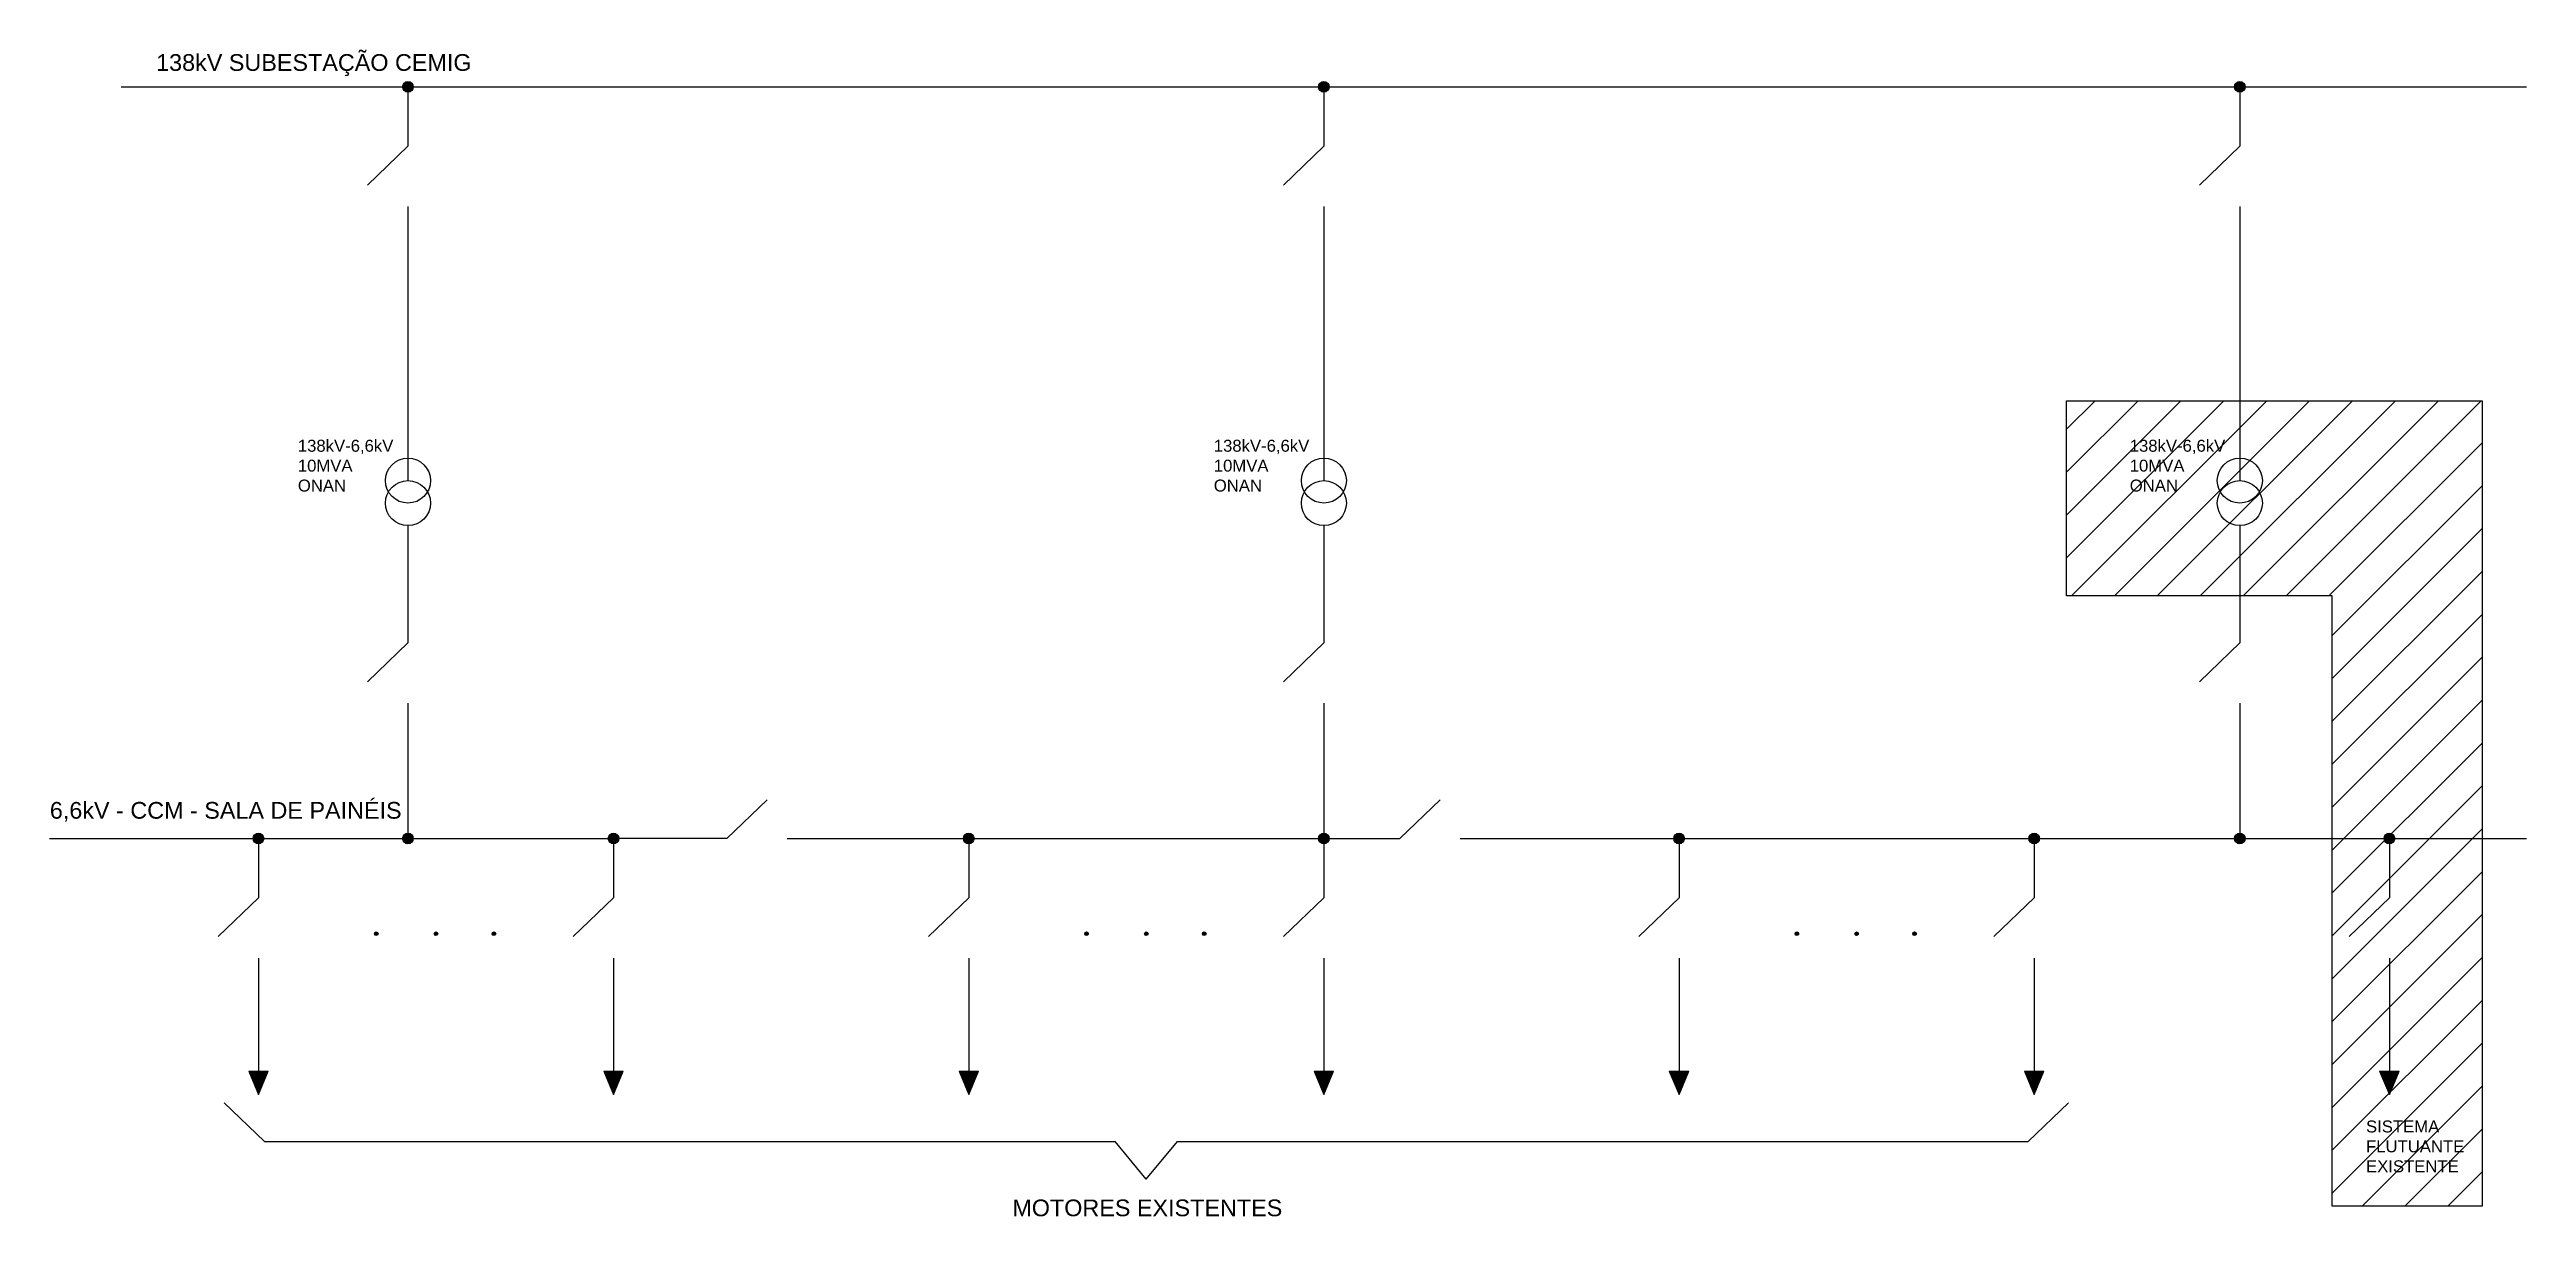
# Model space of a CAD drawing. Header units: millimetres. Extents: x -128040 to 15671, y -1871 to 111604.
# Drawn here: x -10250 to 15671, y -1871 to 10344 of the extents above.
import ezdxf

# ---------------------------------------------------------------- set-up
doc = ezdxf.new("R2010")
doc.units = ezdxf.units.MM
doc.styles.get("Standard").update_dxf_attribs({"font": 'arial.ttf'})

msp = doc.modelspace()

# ---------------------------------------------------------------- hatches: boundary and pattern name
h = msp.add_hatch(color=2)
h.dxf.hatch_style = 1
edge = h.paths.add_edge_path()
edge.add_arc((-6498.94, 9954.215), 55.631, 0, 360)
h = msp.add_hatch(color=2)
h.dxf.hatch_style = 1
edge = h.paths.add_edge_path()
edge.add_arc((3086.389, 9954.215), 55.631, 0, 360)
h = msp.add_hatch(color=2)
h.dxf.hatch_style = 1
edge = h.paths.add_edge_path()
edge.add_arc((12671.719, 9954.215), 55.631, 0, 360)
h = msp.add_hatch()
h.set_pattern_fill('ANSI31', color=252, scale=100)
h.paths.add_polyline_path([(15207.83, 6666.963), (15207.83, -1764.396), (13639.176, -1764.396), (13639.176, 4623.825), (10859.311, 4623.825), (10859.311, 6666.963)])
h = msp.add_hatch(color=2)
h.dxf.hatch_style = 1
edge = h.paths.add_edge_path()
edge.add_arc((-8063.878, 2085.923), 55.631, 0, 360)
h = msp.add_hatch(color=2)
h.dxf.hatch_style = 1
edge = h.paths.add_edge_path()
edge.add_arc((-6498.94, 2085.923), 55.631, 0, 360)
h = msp.add_hatch(color=2)
h.dxf.hatch_style = 1
edge = h.paths.add_edge_path()
edge.add_arc((-4347.122, 2085.923), 55.631, 0, 360)
h = msp.add_hatch(color=2)
h.dxf.hatch_style = 1
edge = h.paths.add_edge_path()
edge.add_arc((-630.366, 2085.923), 55.631, 0, 360)
h = msp.add_hatch(color=2)
h.dxf.hatch_style = 1
edge = h.paths.add_edge_path()
edge.add_arc((3086.389, 2085.923), 55.631, 0, 360)
h = msp.add_hatch(color=2)
h.dxf.hatch_style = 1
edge = h.paths.add_edge_path()
edge.add_arc((6803.145, 2085.923), 55.631, 0, 360)
h = msp.add_hatch(color=2)
h.dxf.hatch_style = 1
edge = h.paths.add_edge_path()
edge.add_arc((10519.901, 2085.923), 55.631, 0, 360)
h = msp.add_hatch(color=2)
h.dxf.hatch_style = 1
edge = h.paths.add_edge_path()
edge.add_arc((12671.719, 2085.923), 55.631, 0, 360)
h = msp.add_hatch(color=2)
h.dxf.hatch_style = 1
edge = h.paths.add_edge_path()
edge.add_arc((14236.657, 2085.923), 55.631, 0, 360)
h = msp.add_hatch(color=2)
h.dxf.hatch_style = 1
edge = h.paths.add_edge_path()
edge.add_arc((-6830.786, 1087.754), 18.888, 0, 360)
h = msp.add_hatch(color=2)
h.dxf.hatch_style = 1
edge = h.paths.add_edge_path()
edge.add_arc((-6205.5, 1087.754), 18.888, 0, 360)
h = msp.add_hatch(color=2)
h.dxf.hatch_style = 1
edge = h.paths.add_edge_path()
edge.add_arc((-5599.412, 1087.754), 18.888, 0, 360)
h = msp.add_hatch(color=2)
h.dxf.hatch_style = 1
edge = h.paths.add_edge_path()
edge.add_arc((602.726, 1087.754), 18.888, 0, 360)
h = msp.add_hatch(color=2)
h.dxf.hatch_style = 1
edge = h.paths.add_edge_path()
edge.add_arc((1228.011, 1087.754), 18.888, 0, 360)
h = msp.add_hatch(color=2)
h.dxf.hatch_style = 1
edge = h.paths.add_edge_path()
edge.add_arc((1834.1, 1087.754), 18.888, 0, 360)
h = msp.add_hatch(color=2)
h.dxf.hatch_style = 1
edge = h.paths.add_edge_path()
edge.add_arc((8036.238, 1087.754), 18.888, 0, 360)
h = msp.add_hatch(color=2)
h.dxf.hatch_style = 1
edge = h.paths.add_edge_path()
edge.add_arc((8661.523, 1087.754), 18.888, 0, 360)
h = msp.add_hatch(color=2)
h.dxf.hatch_style = 1
edge = h.paths.add_edge_path()
edge.add_arc((9267.612, 1087.754), 18.888, 0, 360)
h = msp.add_hatch(color=2)
h.dxf.hatch_style = 1
h.paths.add_polyline_path([(-8165.744, -352.018), (-8063.878, -596.056), (-7962.013, -352.018)])
h = msp.add_hatch(color=2)
h.dxf.hatch_style = 1
h.paths.add_polyline_path([(-4448.988, -352.018), (-4347.122, -596.056), (-4245.257, -352.018)])
h = msp.add_hatch(color=2)
h.dxf.hatch_style = 1
h.paths.add_polyline_path([(-732.232, -352.018), (-630.366, -596.056), (-528.501, -352.018)])
h = msp.add_hatch(color=2)
h.dxf.hatch_style = 1
h.paths.add_polyline_path([(2984.524, -352.018), (3086.389, -596.056), (3188.255, -352.018)])
h = msp.add_hatch(color=2)
h.dxf.hatch_style = 1
h.paths.add_polyline_path([(6701.28, -352.018), (6803.145, -596.056), (6905.011, -352.018)])
h = msp.add_hatch(color=2)
h.dxf.hatch_style = 1
h.paths.add_polyline_path([(10418.036, -352.018), (10519.901, -596.056), (10621.767, -352.018)])
h = msp.add_hatch(color=2)
h.dxf.hatch_style = 1
h.paths.add_polyline_path([(14134.792, -352.018), (14236.657, -596.056), (14338.523, -352.018)])

# ---------------------------------------------------------------- linework, layer by layer
for points in [[(-9498.437, 9954.215), (15671.216, 9954.215)], [(-6498.94, 9954.215), (-6498.94, 9331.701), (-6920.664, 8926.22)], [(3086.389, 9954.215), (3086.389, 9331.701), (2664.666, 8926.22)], [(12671.719, 9954.215), (12671.719, 9331.701), (12249.995, 8926.22)], [(-6498.94, 8700.915), (-6498.94, 7516.274), (-6498.94, 5831.632)], [(3086.389, 8700.915), (3086.389, 7516.274), (3086.389, 5831.632)], [(12671.719, 8700.915), (12671.719, 7516.274), (12671.719, 5831.632)], [(-6498.94, 5360.494), (-6498.94, 4132.145)], [(3086.389, 5360.494), (3086.389, 4132.145)], [(12671.719, 5360.494), (12671.719, 4132.145)], [(-6498.94, 4132.145), (-6498.94, 4132.145), (-6920.664, 3726.663)], [(3086.389, 4132.145), (3086.389, 4132.145), (2664.666, 3726.663)], [(12671.719, 4132.145), (12671.719, 4132.145), (12249.995, 3726.663)], [(-6498.94, 3501.358), (-6498.94, 2085.923)], [(3086.389, 3501.358), (3086.389, 2085.923)], [(12671.719, 3501.358), (12671.719, 2085.923)], [(-3162.481, 2085.923), (-3162.481, 2085.923), (-2740.757, 2491.405)], [(3881.238, 2085.923), (3881.238, 2085.923), (4302.962, 2491.405)], [(-10249.747, 2085.923), (-4291.491, 2085.923)], [(-8063.878, 2085.923), (-8063.878, 1463.409), (-8485.602, 1057.928)], [(-6498.94, 2141.555), (-6498.94, 2085.923)], [(-4347.122, 2085.923), (-4347.122, 1463.409), (-4768.846, 1057.928)], [(-3162.481, 2085.923), (-4347.122, 2085.923)], [(-2531.695, 2085.923), (3881.238, 2085.923)], [(-630.366, 2085.923), (-630.366, 1463.409), (-1052.09, 1057.928)], [(3086.389, 2085.923), (3086.389, 1463.409), (2664.666, 1057.928)], [(4512.025, 2085.923), (15671.216, 2085.923)], [(6803.145, 2085.923), (6803.145, 1463.409), (6381.422, 1057.928)], [(10519.901, 2085.923), (10519.901, 1463.409), (10098.178, 1057.928)], [(14236.657, 2085.923), (14236.657, 1463.409), (13814.933, 1057.928)], [(-6830.786, 1106.642), (-6830.786, 1087.754)], [(-6205.5, 1106.642), (-6205.5, 1087.754)], [(-5599.412, 1106.642), (-5599.412, 1087.754)], [(602.726, 1106.642), (602.726, 1087.754)], [(1228.011, 1106.642), (1228.011, 1087.754)], [(1834.1, 1106.642), (1834.1, 1087.754)], [(8036.238, 1106.642), (8036.238, 1087.754)], [(8661.523, 1106.642), (8661.523, 1087.754)], [(9267.612, 1106.642), (9267.612, 1087.754)], [(-8063.878, 832.623), (-8063.878, -352.018)], [(-4347.122, 832.623), (-4347.122, -352.018)], [(-630.366, 832.623), (-630.366, -352.018)], [(3086.389, 832.623), (3086.389, -352.018)], [(6803.145, 832.623), (6803.145, -352.018)], [(10519.901, 832.623), (10519.901, -352.018)], [(14236.657, 832.623), (14236.657, -352.018)], [(-8165.744, -352.018), (-7962.013, -352.018)], [(-8165.744, -352.018), (-8063.878, -596.056), (-7962.013, -352.018)], [(-4448.988, -352.018), (-4245.257, -352.018)], [(-4448.988, -352.018), (-4347.122, -596.056), (-4245.257, -352.018)], [(-732.232, -352.018), (-528.501, -352.018)], [(-732.232, -352.018), (-630.366, -596.056), (-528.501, -352.018)], [(2984.524, -352.018), (3188.255, -352.018)], [(2984.524, -352.018), (3086.389, -596.056), (3188.255, -352.018)], [(6701.28, -352.018), (6905.011, -352.018)], [(6701.28, -352.018), (6803.145, -596.056), (6905.011, -352.018)], [(10418.036, -352.018), (10621.767, -352.018)], [(10418.036, -352.018), (10519.901, -596.056), (10621.767, -352.018)], [(14134.792, -352.018), (14338.523, -352.018)], [(14134.792, -352.018), (14236.657, -596.056), (14338.523, -352.018)]]:
    msp.add_lwpolyline(points)
at = {"color": 252}
msp.add_lwpolyline([(15207.83, 6666.963), (15207.83, -1764.396), (13639.176, -1764.396), (13639.176, 4623.825), (10859.311, 4623.825), (10859.311, 6666.963)], close=True, dxfattribs=at)
at = {"color": 1}
for points in [[(-8423.244, -680.84), (-8423.244, -680.84), (-8001.521, -1086.321)], [(10879.267, -680.84), (10879.267, -680.84), (10457.544, -1086.321)], [(-8001.521, -1086.321), (901.81, -1086.321)], [(1228.011, -1479.666), (901.81, -1086.321)], [(1228.011, -1479.666), (1554.213, -1086.321)], [(1554.213, -1086.321), (10457.544, -1086.321)]]:
    msp.add_lwpolyline(points, dxfattribs=at)
at = {"color": 2}
for centre, radius in [((-6498.94, 9954.215), 55.631), ((3086.389, 9954.215), 55.631), ((12671.719, 9954.215), 55.631), ((-8063.878, 2085.923), 55.631), ((-6498.94, 2085.923), 55.631), ((-4347.122, 2085.923), 55.631), ((-630.366, 2085.923), 55.631), ((3086.389, 2085.923), 55.631), ((6803.145, 2085.923), 55.631), ((10519.901, 2085.923), 55.631), ((12671.719, 2085.923), 55.631), ((14236.657, 2085.923), 55.631), ((-6830.786, 1087.754), 18.888), ((-6205.5, 1087.754), 18.888), ((-5599.412, 1087.754), 18.888), ((602.726, 1087.754), 18.888), ((1228.011, 1087.754), 18.888), ((1834.1, 1087.754), 18.888), ((8036.238, 1087.754), 18.888), ((8661.523, 1087.754), 18.888), ((9267.612, 1087.754), 18.888)]:
    msp.add_circle(centre, radius, dxfattribs=at)
at = {"color": 3}
for centre in [(-6498.94, 5831.632), (3086.389, 5831.632), (12671.719, 5831.632), (-6498.94, 5596.063), (3086.389, 5596.063), (12671.719, 5596.063)]:
    msp.add_circle(centre, 235.569, dxfattribs=at)

# ---------------------------------------------------------------- texts
at = {"color": 2}
for s, insert, char_height, attachment_point in [('138kV SUBESTAÇÃO CEMIG ', (-9134.377, 10296.114), 175, 1), ('138kV-6,6kV\\P10MVA\\PONAN', (-7651.269, 6259.203), 125, 1), ('138kV-6,6kV\\P10MVA\\PONAN', (1934.061, 6259.203), 125, 1), ('138kV-6,6kV\\P10MVA\\PONAN', (11519.39, 6259.203), 125, 1), ('6,6kV - CCM - SALA DE PAINÉIS', (-10246.468, 2467.649), 175, 1), ('SISTEMA \\PFLUTUANTE\\PEXISTENTE', (13992.282, -866.703), 125, 1), ('MOTORES EXISTENTES', (1238.455, -1782.713), 175, 5)]:
    msp.add_mtext(s, dxfattribs=dict(at, insert=insert, char_height=char_height, attachment_point=attachment_point))

doc.saveas('drawing.dxf')
